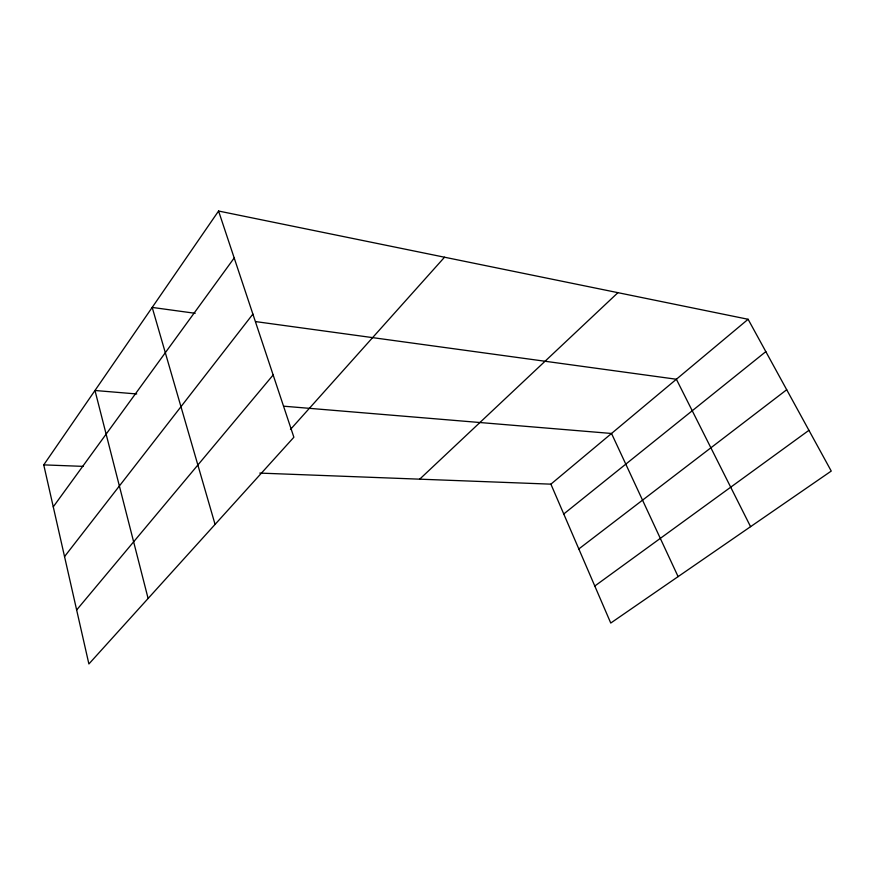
<?xml version="1.0" encoding="UTF-8"?>
<svg xmlns="http://www.w3.org/2000/svg" width="875" height="875" viewBox="0 0 875 875"><rect width="100%" height="100%" fill="white"/><g stroke="black" fill="none" stroke-linecap="round" stroke-linejoin="round"><path stroke-width="1.31" d="M218.575 211.028L293.88 437.238L88.889 663.972L43.75 464.877L218.575 211.028L748.114 319.277L831.25 471.067L610.75 623.044L550.9 484.159L259.798 473.091M53.266 506.844L234.205 257.961M64.542 556.587L252.886 314.103M76.639 609.973L273.153 374.981M290.445 429.483L444.533 257.217M419.694 479.172L617.947 292.666M550.9 484.159L748.114 319.277M563.752 513.986L765.833 351.63M578.823 548.953L786.702 389.736M594.792 586.02L808.938 430.314M43.75 464.877L83.344 466.386M136.719 393.969L94.981 390.491L148.105 598.467M283.708 406.197L611.527 433.475L678.103 576.625M195.169 313.305L152.195 307.42L215.075 524.409M255.609 321.595L676.375 379.247L750.575 526.673"/></g></svg>
